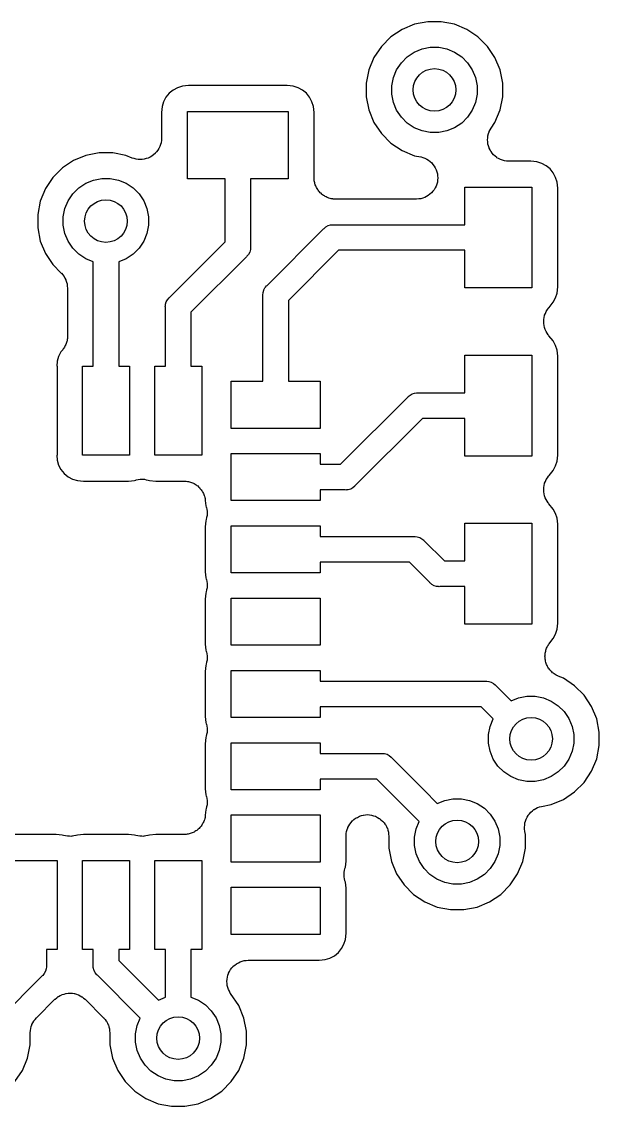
# Model space of a CAD drawing. Extents: x 98.9 to 141.5, y -118.8 to -76.2.
# Drawn here: x 116.14 to 119.58, y -114.05 to -107.59 of the extents above; entities that cross this region are included whole.
import ezdxf

# ---------------------------------------------------------------- set-up
doc = ezdxf.new("R2010")
doc.units = 0
doc.layers.add('BLACK', color=7, linetype='CONTINUOUS')

msp = doc.modelspace()

# ---------------------------------------------------------------- linework, layer by layer
at = {"layer": 'BLACK', "linetype": 'CONTINUOUS'}
for p, q in [((118.481, -107.609), (118.407, -107.64)), ((118.56, -107.594), (118.481, -107.609)), ((118.64, -107.594), (118.56, -107.594)), ((118.719, -107.609), (118.64, -107.594)), ((118.793, -107.64), (118.719, -107.609)), ((118.407, -107.64), (118.341, -107.684)), ((118.859, -107.684), (118.793, -107.64)), ((118.284, -107.741), (118.24, -107.807)), ((118.341, -107.684), (118.284, -107.741)), ((118.526, -107.756), (118.575, -107.746)), ((118.575, -107.746), (118.625, -107.746)), ((118.625, -107.746), (118.674, -107.756)), ((118.916, -107.741), (118.859, -107.684)), ((118.96, -107.807), (118.916, -107.741)), ((118.24, -107.807), (118.209, -107.881)), ((118.403, -107.838), (118.438, -107.803)), ((118.438, -107.803), (118.48, -107.775)), ((118.48, -107.775), (118.526, -107.756)), ((118.674, -107.756), (118.72, -107.775)), ((118.72, -107.775), (118.762, -107.803)), ((118.762, -107.803), (118.797, -107.838)), ((118.991, -107.881), (118.96, -107.807)), ((118.375, -107.88), (118.403, -107.838)), ((118.797, -107.838), (118.825, -107.88)), ((118.209, -107.881), (118.194, -107.96)), ((118.346, -107.975), (118.356, -107.926)), ((118.356, -107.926), (118.375, -107.88)), ((118.825, -107.88), (118.844, -107.926)), ((118.844, -107.926), (118.854, -107.975)), ((119.006, -107.96), (118.991, -107.881)), ((117.045, -108.001), (117.022, -108.02)), ((117.071, -107.987), (117.045, -108.001)), ((117.1, -107.978), (117.071, -107.987)), ((117.136, -107.974), (117.1, -107.978)), ((117.724, -107.974), (117.136, -107.974)), ((117.76, -107.978), (117.724, -107.974)), ((117.788, -107.987), (117.76, -107.978)), ((117.815, -108.001), (117.788, -107.987)), ((117.838, -108.02), (117.815, -108.001)), ((118.194, -107.96), (118.194, -108.04)), ((118.346, -108.025), (118.346, -107.975)), ((118.854, -107.975), (118.854, -108.025)), ((119.006, -108.04), (119.006, -107.96)), ((116.988, -108.07), (116.98, -108.098)), ((117.002, -108.043), (116.988, -108.07)), ((117.022, -108.02), (117.002, -108.043)), ((117.857, -108.043), (117.838, -108.02)), ((117.871, -108.07), (117.857, -108.043)), ((117.88, -108.098), (117.871, -108.07)), ((118.194, -108.04), (118.209, -108.119)), ((118.356, -108.074), (118.346, -108.025)), ((118.854, -108.025), (118.844, -108.074)), ((118.991, -108.119), (119.006, -108.04)), ((116.98, -108.098), (116.976, -108.134)), ((116.976, -108.134), (116.976, -108.287)), ((117.13, -108.528), (117.13, -108.128)), ((117.13, -108.128), (117.73, -108.128)), ((117.73, -108.128), (117.73, -108.528)), ((117.884, -108.134), (117.88, -108.098)), ((117.884, -108.522), (117.884, -108.134)), ((118.209, -108.119), (118.24, -108.193)), ((118.375, -108.12), (118.356, -108.074)), ((118.403, -108.162), (118.375, -108.12)), ((118.825, -108.12), (118.797, -108.162)), ((118.844, -108.074), (118.825, -108.12)), ((118.96, -108.193), (118.991, -108.119)), ((118.24, -108.193), (118.284, -108.259)), ((118.438, -108.197), (118.403, -108.162)), ((118.48, -108.225), (118.438, -108.197)), ((118.762, -108.197), (118.72, -108.225)), ((118.797, -108.162), (118.762, -108.197)), ((118.937, -108.227), (118.96, -108.193)), ((118.284, -108.259), (118.341, -108.316)), ((118.526, -108.244), (118.48, -108.225)), ((118.575, -108.254), (118.526, -108.244)), ((118.625, -108.254), (118.575, -108.254)), ((118.674, -108.244), (118.625, -108.254)), ((118.72, -108.225), (118.674, -108.244)), ((118.918, -108.272), (118.922, -108.26)), ((118.922, -108.26), (118.925, -108.249)), ((118.925, -108.249), (118.926, -108.249)), ((118.926, -108.248), (118.931, -108.237)), ((118.926, -108.249), (118.926, -108.248)), ((118.931, -108.237), (118.937, -108.227)), ((116.97, -108.325), (116.966, -108.337)), ((116.973, -108.314), (116.97, -108.325)), ((116.975, -108.301), (116.973, -108.313)), ((116.973, -108.313), (116.973, -108.313)), ((116.973, -108.313), (116.973, -108.314)), ((116.976, -108.289), (116.975, -108.301)), ((116.976, -108.287), (116.976, -108.288)), ((116.976, -108.288), (116.976, -108.288)), ((116.976, -108.288), (116.976, -108.288)), ((116.976, -108.288), (116.976, -108.289)), ((118.341, -108.316), (118.407, -108.36)), ((118.916, -108.297), (118.917, -108.284)), ((118.917, -108.309), (118.916, -108.297)), ((118.916, -108.297), (118.916, -108.297)), ((118.916, -108.297), (118.916, -108.297)), ((118.917, -108.284), (118.918, -108.272)), ((118.918, -108.321), (118.917, -108.309)), ((118.918, -108.272), (118.918, -108.272)), ((118.918, -108.272), (118.918, -108.272)), ((118.918, -108.322), (118.918, -108.321)), ((118.922, -108.333), (118.918, -108.322)), ((118.918, -108.322), (118.918, -108.322)), ((116.526, -108.389), (116.452, -108.42)), ((116.605, -108.374), (116.526, -108.389)), ((116.685, -108.374), (116.605, -108.374)), ((116.764, -108.389), (116.685, -108.374)), ((116.8, -108.405), (116.764, -108.389)), ((116.919, -108.393), (116.908, -108.399)), ((116.929, -108.385), (116.919, -108.393)), ((116.919, -108.393), (116.919, -108.393)), ((116.919, -108.393), (116.919, -108.393)), ((116.938, -108.378), (116.929, -108.385)), ((116.946, -108.368), (116.938, -108.377)), ((116.938, -108.377), (116.938, -108.378)), ((116.938, -108.378), (116.938, -108.378)), ((116.954, -108.359), (116.946, -108.368)), ((116.96, -108.348), (116.954, -108.358)), ((116.954, -108.358), (116.954, -108.359)), ((116.954, -108.359), (116.954, -108.359)), ((116.966, -108.337), (116.96, -108.348)), ((116.966, -108.337), (116.966, -108.337)), ((116.966, -108.337), (116.966, -108.337)), ((118.407, -108.36), (118.481, -108.391)), ((118.481, -108.391), (118.518, -108.398)), ((118.925, -108.345), (118.922, -108.333)), ((118.925, -108.346), (118.925, -108.345)), ((118.925, -108.345), (118.925, -108.345)), ((118.931, -108.356), (118.925, -108.346)), ((118.936, -108.367), (118.931, -108.356)), ((118.937, -108.367), (118.936, -108.367)), ((118.944, -108.377), (118.937, -108.367)), ((118.937, -108.367), (118.937, -108.367)), ((118.952, -108.386), (118.944, -108.377)), ((118.952, -108.387), (118.952, -108.386)), ((118.952, -108.386), (118.952, -108.386)), ((118.962, -108.394), (118.952, -108.387)), ((116.452, -108.42), (116.386, -108.464)), ((116.812, -108.408), (116.8, -108.405)), ((116.824, -108.412), (116.812, -108.408)), ((116.836, -108.413), (116.824, -108.412)), ((116.824, -108.412), (116.824, -108.412)), ((116.824, -108.412), (116.824, -108.412)), ((116.848, -108.414), (116.836, -108.413)), ((116.849, -108.414), (116.848, -108.414)), ((116.848, -108.414), (116.848, -108.414)), ((116.861, -108.413), (116.849, -108.414)), ((116.873, -108.412), (116.861, -108.413)), ((116.885, -108.408), (116.873, -108.412)), ((116.873, -108.412), (116.873, -108.412)), ((116.873, -108.412), (116.873, -108.412)), ((116.897, -108.405), (116.885, -108.408)), ((116.908, -108.399), (116.897, -108.405)), ((116.897, -108.405), (116.897, -108.405)), ((116.897, -108.405), (116.897, -108.405)), ((118.518, -108.398), (118.52, -108.398)), ((118.52, -108.398), (118.52, -108.398)), ((118.52, -108.398), (118.52, -108.398)), ((118.52, -108.398), (118.52, -108.398)), ((118.52, -108.398), (118.531, -108.402)), ((118.531, -108.402), (118.543, -108.406)), ((118.543, -108.406), (118.543, -108.406)), ((118.543, -108.406), (118.543, -108.406)), ((118.543, -108.406), (118.554, -108.412)), ((118.554, -108.412), (118.565, -108.418)), ((118.565, -108.418), (118.565, -108.418)), ((118.565, -108.418), (118.565, -108.418)), ((118.565, -108.418), (118.574, -108.426)), ((118.574, -108.426), (118.584, -108.434)), ((118.584, -108.434), (118.584, -108.434)), ((118.584, -108.434), (118.584, -108.434)), ((118.584, -108.434), (118.591, -108.443)), ((118.591, -108.443), (118.599, -108.453)), ((118.599, -108.453), (118.599, -108.453)), ((118.599, -108.453), (118.599, -108.453)), ((118.599, -108.453), (118.605, -108.464)), ((118.971, -108.402), (118.962, -108.394)), ((118.971, -108.403), (118.971, -108.402)), ((118.971, -108.402), (118.971, -108.402)), ((118.982, -108.408), (118.971, -108.403)), ((118.993, -108.414), (118.982, -108.408)), ((119.005, -108.418), (118.993, -108.414)), ((118.993, -108.414), (118.993, -108.414)), ((118.993, -108.414), (118.993, -108.414)), ((119.016, -108.422), (119.005, -108.418)), ((119.017, -108.422), (119.016, -108.422)), ((119.029, -108.423), (119.017, -108.422)), ((119.017, -108.422), (119.017, -108.422)), ((119.041, -108.424), (119.029, -108.423)), ((119.042, -108.424), (119.041, -108.424)), ((119.043, -108.424), (119.042, -108.424)), ((119.042, -108.424), (119.042, -108.424)), ((119.042, -108.424), (119.042, -108.424)), ((119.174, -108.424), (119.043, -108.424)), ((119.21, -108.428), (119.174, -108.424)), ((119.238, -108.437), (119.21, -108.428)), ((119.265, -108.451), (119.238, -108.437)), ((119.288, -108.47), (119.265, -108.451)), ((116.329, -108.521), (116.285, -108.587)), ((116.386, -108.464), (116.329, -108.521)), ((117.884, -108.528), (117.884, -108.522)), ((118.605, -108.464), (118.611, -108.475)), ((118.611, -108.475), (118.611, -108.475)), ((118.611, -108.475), (118.611, -108.475)), ((118.611, -108.475), (118.615, -108.487)), ((118.615, -108.487), (118.618, -108.499)), ((118.618, -108.499), (118.618, -108.499)), ((118.618, -108.499), (118.618, -108.499)), ((118.618, -108.499), (118.619, -108.511)), ((118.619, -108.511), (118.62, -108.523)), ((119.307, -108.493), (119.288, -108.47)), ((119.321, -108.52), (119.307, -108.493)), ((119.33, -108.548), (119.321, -108.52)), ((116.285, -108.587), (116.254, -108.661)), ((116.448, -108.618), (116.483, -108.583)), ((116.483, -108.583), (116.525, -108.555)), ((116.525, -108.555), (116.571, -108.536)), ((116.571, -108.536), (116.62, -108.526)), ((116.62, -108.526), (116.67, -108.526)), ((116.67, -108.526), (116.719, -108.536)), ((116.719, -108.536), (116.765, -108.555)), ((116.765, -108.555), (116.807, -108.583)), ((116.807, -108.583), (116.842, -108.618)), ((117.354, -108.528), (117.13, -108.528)), ((117.354, -108.904), (117.354, -108.528)), ((117.73, -108.528), (117.506, -108.528)), ((117.506, -108.528), (117.506, -108.931)), ((117.884, -108.534), (117.884, -108.528)), ((117.885, -108.54), (117.884, -108.534)), ((117.886, -108.547), (117.885, -108.54)), ((117.888, -108.552), (117.886, -108.547)), ((117.889, -108.558), (117.888, -108.552)), ((117.891, -108.564), (117.889, -108.558)), ((117.893, -108.571), (117.891, -108.564)), ((117.896, -108.576), (117.893, -108.571)), ((117.898, -108.581), (117.896, -108.576)), ((117.902, -108.587), (117.898, -108.581)), ((117.905, -108.593), (117.902, -108.587)), ((118.605, -108.582), (118.598, -108.594)), ((118.61, -108.572), (118.605, -108.582)), ((118.614, -108.56), (118.61, -108.572)), ((118.61, -108.572), (118.61, -108.572)), ((118.61, -108.572), (118.61, -108.572)), ((118.618, -108.548), (118.614, -108.56)), ((118.619, -108.535), (118.618, -108.548)), ((118.618, -108.548), (118.618, -108.548)), ((118.618, -108.548), (118.618, -108.548)), ((118.62, -108.524), (118.619, -108.535)), ((118.62, -108.523), (118.62, -108.524)), ((118.62, -108.524), (118.62, -108.524)), ((118.78, -108.802), (118.78, -108.578)), ((118.78, -108.578), (119.18, -108.578)), ((119.18, -108.578), (119.18, -109.178)), ((119.334, -108.584), (119.33, -108.548)), ((119.334, -109.172), (119.334, -108.584)), ((116.42, -108.66), (116.448, -108.618)), ((116.842, -108.618), (116.87, -108.66)), ((117.908, -108.597), (117.905, -108.593)), ((117.912, -108.602), (117.908, -108.597)), ((117.916, -108.607), (117.912, -108.602)), ((117.92, -108.612), (117.916, -108.607)), ((117.925, -108.615), (117.92, -108.612)), ((117.929, -108.619), (117.925, -108.615)), ((117.934, -108.623), (117.929, -108.619)), ((117.94, -108.628), (117.934, -108.623)), ((117.945, -108.63), (117.94, -108.628)), ((117.949, -108.633), (117.945, -108.63)), ((117.955, -108.636), (117.949, -108.633)), ((117.961, -108.639), (117.955, -108.636)), ((117.967, -108.641), (117.961, -108.639)), ((117.972, -108.643), (117.967, -108.641)), ((117.979, -108.645), (117.972, -108.643)), ((117.985, -108.647), (117.979, -108.645)), ((117.991, -108.647), (117.985, -108.647)), ((117.996, -108.648), (117.991, -108.647)), ((117.998, -108.649), (117.996, -108.648)), ((118.002, -108.649), (117.998, -108.649)), ((118.007, -108.649), (118.002, -108.649)), ((118.012, -108.65), (118.007, -108.649)), ((118.014, -108.65), (118.012, -108.65)), ((118.493, -108.65), (118.014, -108.65)), ((118.506, -108.648), (118.493, -108.65)), ((118.518, -108.647), (118.506, -108.648)), ((118.53, -108.644), (118.518, -108.647)), ((118.518, -108.647), (118.518, -108.647)), ((118.518, -108.647), (118.518, -108.647)), ((118.541, -108.64), (118.53, -108.644)), ((118.542, -108.64), (118.541, -108.64)), ((118.552, -108.634), (118.542, -108.64)), ((118.542, -108.64), (118.542, -108.64)), ((118.563, -108.628), (118.552, -108.634)), ((118.573, -108.62), (118.563, -108.628)), ((118.563, -108.628), (118.563, -108.628)), ((118.563, -108.628), (118.563, -108.628)), ((118.583, -108.613), (118.573, -108.62)), ((118.591, -108.603), (118.583, -108.613)), ((118.583, -108.613), (118.583, -108.613)), ((118.583, -108.613), (118.583, -108.613)), ((118.598, -108.594), (118.591, -108.603)), ((118.598, -108.594), (118.598, -108.594)), ((118.598, -108.594), (118.598, -108.594)), ((116.254, -108.661), (116.239, -108.74)), ((116.391, -108.755), (116.401, -108.706)), ((116.401, -108.706), (116.42, -108.66)), ((116.87, -108.66), (116.889, -108.706)), ((116.889, -108.706), (116.899, -108.755)), ((116.239, -108.74), (116.239, -108.82)), ((116.391, -108.805), (116.391, -108.755)), ((116.899, -108.755), (116.899, -108.805)), ((116.239, -108.82), (116.254, -108.899)), ((116.401, -108.854), (116.391, -108.805)), ((116.899, -108.805), (116.889, -108.854)), ((117.604, -109.164), (117.94, -108.827)), ((117.94, -108.827), (117.943, -108.824)), ((117.943, -108.824), (117.954, -108.815)), ((117.954, -108.815), (117.967, -108.807)), ((117.967, -108.807), (117.982, -108.803)), ((117.982, -108.803), (117.993, -108.802)), ((117.993, -108.802), (117.993, -108.802)), ((117.993, -108.802), (117.997, -108.802)), ((117.997, -108.802), (118.001, -108.802)), ((118.001, -108.802), (118.78, -108.802)), ((116.254, -108.899), (116.285, -108.973)), ((116.42, -108.9), (116.401, -108.854)), ((116.448, -108.942), (116.42, -108.9)), ((116.87, -108.9), (116.842, -108.942)), ((116.889, -108.854), (116.87, -108.9)), ((117.024, -109.234), (117.354, -108.904)), ((116.285, -108.973), (116.329, -109.039)), ((116.483, -108.977), (116.448, -108.942)), ((116.842, -108.942), (116.807, -108.977)), ((117.501, -108.965), (117.493, -108.978)), ((117.505, -108.95), (117.501, -108.965)), ((117.506, -108.939), (117.505, -108.95)), ((117.506, -108.931), (117.506, -108.935)), ((117.506, -108.935), (117.506, -108.939)), ((117.506, -108.939), (117.506, -108.939)), ((118.028, -108.954), (117.731, -109.252)), ((118.78, -108.954), (118.028, -108.954)), ((118.78, -109.178), (118.78, -108.954)), ((116.525, -109.005), (116.483, -108.977)), ((116.569, -109.023), (116.525, -109.005)), ((116.569, -109.643), (116.569, -109.023)), ((116.765, -109.005), (116.721, -109.023)), ((116.721, -109.023), (116.721, -109.643)), ((116.807, -108.977), (116.765, -109.005)), ((117.481, -108.992), (117.151, -109.322)), ((117.484, -108.989), (117.481, -108.992)), ((117.493, -108.978), (117.484, -108.989)), ((116.329, -109.039), (116.379, -109.089)), ((116.379, -109.089), (116.379, -109.089)), ((116.379, -109.089), (116.38, -109.089)), ((116.38, -109.089), (116.38, -109.089)), ((116.38, -109.089), (116.38, -109.09)), ((116.38, -109.09), (116.388, -109.099)), ((116.388, -109.099), (116.395, -109.108)), ((116.395, -109.108), (116.395, -109.109)), ((116.395, -109.109), (116.396, -109.11)), ((116.396, -109.11), (116.401, -109.12)), ((116.401, -109.12), (116.407, -109.13)), ((116.407, -109.13), (116.407, -109.131)), ((116.407, -109.131), (116.407, -109.132)), ((116.407, -109.132), (116.411, -109.143)), ((116.411, -109.143), (116.414, -109.154)), ((116.414, -109.154), (116.414, -109.155)), ((116.414, -109.155), (116.414, -109.155)), ((116.414, -109.155), (116.415, -109.167)), ((116.415, -109.167), (116.416, -109.179)), ((117.595, -109.173), (117.601, -109.166)), ((117.601, -109.166), (117.604, -109.164)), ((116.416, -109.179), (116.416, -109.465)), ((117.578, -109.22), (117.58, -109.205)), ((117.579, -109.224), (117.578, -109.22)), ((117.579, -109.733), (117.579, -109.224)), ((117.58, -109.205), (117.584, -109.191)), ((117.58, -109.205), (117.58, -109.205)), ((117.584, -109.191), (117.585, -109.189)), ((117.585, -109.189), (117.591, -109.178)), ((117.591, -109.178), (117.595, -109.173)), ((119.18, -109.178), (118.78, -109.178)), ((119.321, -109.237), (119.33, -109.208)), ((119.33, -109.208), (119.334, -109.172)), ((116.998, -109.29), (116.999, -109.285)), ((116.999, -109.294), (116.998, -109.29)), ((116.999, -109.285), (117, -109.275)), ((116.999, -109.487), (116.999, -109.294)), ((117, -109.275), (117.004, -109.261)), ((117.004, -109.261), (117.011, -109.248)), ((117.011, -109.248), (117.021, -109.236)), ((117.021, -109.236), (117.024, -109.234)), ((117.731, -109.252), (117.731, -109.733)), ((119.279, -109.297), (119.282, -109.294)), ((119.282, -109.294), (119.307, -109.263)), ((119.307, -109.263), (119.321, -109.237)), ((117.151, -109.322), (117.151, -109.643)), ((119.25, -109.365), (119.253, -109.353)), ((119.253, -109.353), (119.255, -109.341)), ((119.255, -109.34), (119.26, -109.329)), ((119.255, -109.341), (119.255, -109.34)), ((119.255, -109.341), (119.255, -109.341)), ((119.26, -109.329), (119.265, -109.318)), ((119.265, -109.317), (119.272, -109.307)), ((119.265, -109.318), (119.265, -109.317)), ((119.265, -109.318), (119.265, -109.318)), ((119.272, -109.307), (119.278, -109.298)), ((119.278, -109.298), (119.279, -109.297)), ((119.279, -109.297), (119.279, -109.297)), ((119.25, -109.377), (119.25, -109.365)), ((119.25, -109.365), (119.25, -109.365)), ((119.25, -109.365), (119.25, -109.365)), ((119.25, -109.389), (119.25, -109.377)), ((119.25, -109.39), (119.25, -109.389)), ((119.252, -109.402), (119.25, -109.39)), ((119.25, -109.39), (119.25, -109.39)), ((119.255, -109.414), (119.252, -109.402)), ((119.259, -109.426), (119.255, -109.414)), ((119.255, -109.414), (119.255, -109.414)), ((119.255, -109.414), (119.255, -109.414)), ((116.416, -109.478), (116.414, -109.485)), ((116.414, -109.485), (116.414, -109.492)), ((116.416, -109.465), (116.416, -109.467)), ((116.416, -109.467), (116.416, -109.473)), ((116.416, -109.473), (116.416, -109.478)), ((116.999, -109.643), (116.999, -109.487)), ((116.999, -109.487), (116.999, -109.487)), ((119.264, -109.437), (119.259, -109.426)), ((119.271, -109.447), (119.264, -109.437)), ((119.264, -109.437), (119.264, -109.437)), ((119.264, -109.437), (119.264, -109.437)), ((119.277, -109.457), (119.271, -109.447)), ((119.278, -109.458), (119.277, -109.457)), ((119.281, -109.462), (119.278, -109.458)), ((119.278, -109.458), (119.278, -109.458)), ((119.307, -109.493), (119.281, -109.462)), ((116.388, -109.546), (116.377, -109.558)), ((116.391, -109.541), (116.388, -109.546)), ((116.394, -109.537), (116.391, -109.541)), ((116.398, -109.531), (116.394, -109.537)), ((116.401, -109.525), (116.398, -109.531)), ((116.403, -109.52), (116.401, -109.525)), ((116.406, -109.515), (116.403, -109.52)), ((116.408, -109.509), (116.406, -109.515)), ((116.411, -109.502), (116.408, -109.509)), ((116.412, -109.497), (116.411, -109.502)), ((116.414, -109.492), (116.412, -109.497)), ((119.321, -109.52), (119.307, -109.493)), ((119.33, -109.548), (119.321, -109.52)), ((119.334, -109.584), (119.33, -109.548)), ((116.355, -109.613), (116.352, -109.643)), ((116.363, -109.585), (116.355, -109.613)), ((116.377, -109.558), (116.363, -109.585)), ((118.78, -109.802), (118.78, -109.578)), ((118.78, -109.578), (119.18, -109.578)), ((119.18, -109.578), (119.18, -110.178)), ((119.334, -110.172), (119.334, -109.584)), ((116.352, -109.643), (116.355, -109.643)), ((116.355, -109.643), (116.355, -110.173)), ((116.505, -110.173), (116.505, -109.643)), ((116.505, -109.643), (116.569, -109.643)), ((116.721, -109.643), (116.785, -109.643)), ((116.785, -109.643), (116.785, -110.173)), ((116.935, -110.173), (116.935, -109.643)), ((116.935, -109.643), (116.999, -109.643)), ((117.151, -109.643), (117.215, -109.643)), ((117.215, -109.643), (117.215, -110.173)), ((117.39, -110.013), (117.39, -109.733)), ((117.39, -109.733), (117.579, -109.733)), ((117.731, -109.733), (117.92, -109.733)), ((117.92, -109.733), (117.92, -110.013)), ((118.455, -109.815), (118.468, -109.807)), ((118.468, -109.807), (118.482, -109.803)), ((118.482, -109.803), (118.493, -109.802)), ((118.493, -109.802), (118.497, -109.802)), ((118.497, -109.802), (118.501, -109.802)), ((118.501, -109.802), (118.78, -109.802)), ((118.041, -110.227), (118.441, -109.827)), ((118.441, -109.827), (118.443, -109.824)), ((118.443, -109.824), (118.455, -109.815)), ((118.529, -109.954), (118.129, -110.354)), ((118.78, -109.954), (118.529, -109.954)), ((118.78, -110.178), (118.78, -109.954)), ((117.92, -110.013), (117.39, -110.013)), ((116.355, -110.173), (116.352, -110.173)), ((116.352, -110.173), (116.355, -110.203)), ((116.785, -110.173), (116.505, -110.173)), ((117.215, -110.173), (116.935, -110.173)), ((117.39, -110.443), (117.39, -110.163)), ((117.39, -110.163), (117.92, -110.163)), ((117.92, -110.163), (117.92, -110.227)), ((119.18, -110.178), (118.78, -110.178)), ((119.33, -110.208), (119.334, -110.172)), ((116.355, -110.203), (116.363, -110.232)), ((116.363, -110.232), (116.377, -110.258)), ((116.377, -110.258), (116.397, -110.281)), ((117.92, -110.227), (118.041, -110.227)), ((119.282, -110.294), (119.307, -110.263)), ((119.307, -110.263), (119.321, -110.237)), ((119.321, -110.237), (119.33, -110.208)), ((116.397, -110.281), (116.42, -110.301)), ((116.42, -110.301), (116.446, -110.315)), ((116.446, -110.315), (116.475, -110.323)), ((116.475, -110.323), (116.511, -110.327)), ((116.511, -110.327), (116.779, -110.327)), ((116.779, -110.327), (116.815, -110.323)), ((116.815, -110.323), (116.823, -110.321)), ((116.823, -110.321), (116.825, -110.32)), ((116.823, -110.321), (116.823, -110.321)), ((116.823, -110.321), (116.823, -110.321)), ((116.823, -110.321), (116.823, -110.321)), ((116.825, -110.32), (116.836, -110.318)), ((116.836, -110.318), (116.848, -110.316)), ((116.848, -110.316), (116.848, -110.316)), ((116.848, -110.316), (116.849, -110.316)), ((116.849, -110.316), (116.861, -110.316)), ((116.861, -110.316), (116.872, -110.316)), ((116.872, -110.316), (116.873, -110.316)), ((116.873, -110.316), (116.874, -110.316)), ((116.874, -110.316), (116.885, -110.319)), ((116.885, -110.319), (116.897, -110.321)), ((116.897, -110.321), (116.905, -110.323)), ((116.905, -110.323), (116.941, -110.327)), ((116.941, -110.327), (117.11, -110.327)), ((117.11, -110.327), (117.112, -110.327)), ((117.112, -110.327), (117.118, -110.328)), ((117.118, -110.328), (117.123, -110.328)), ((117.123, -110.328), (117.13, -110.329)), ((117.13, -110.329), (117.137, -110.33)), ((119.255, -110.34), (119.26, -110.329)), ((119.26, -110.329), (119.265, -110.318)), ((119.265, -110.317), (119.272, -110.308)), ((119.265, -110.318), (119.265, -110.317)), ((119.265, -110.318), (119.265, -110.318)), ((119.272, -110.308), (119.278, -110.298)), ((119.278, -110.298), (119.279, -110.297)), ((119.279, -110.297), (119.282, -110.294)), ((119.279, -110.297), (119.279, -110.297)), ((117.137, -110.33), (117.142, -110.331)), ((117.142, -110.331), (117.148, -110.333)), ((117.148, -110.333), (117.154, -110.335)), ((117.154, -110.335), (117.16, -110.337)), ((117.16, -110.337), (117.165, -110.34)), ((117.165, -110.34), (117.17, -110.342)), ((117.17, -110.342), (117.176, -110.346)), ((117.176, -110.346), (117.182, -110.349)), ((117.182, -110.349), (117.186, -110.353)), ((117.186, -110.353), (117.191, -110.356)), ((117.191, -110.356), (117.196, -110.361)), ((117.196, -110.361), (117.201, -110.365)), ((117.201, -110.365), (117.204, -110.37)), ((117.204, -110.37), (117.208, -110.374)), ((117.208, -110.374), (117.212, -110.379)), ((117.212, -110.379), (117.216, -110.384)), ((117.216, -110.384), (117.219, -110.389)), ((117.219, -110.389), (117.222, -110.394)), ((118.068, -110.379), (117.92, -110.379)), ((117.92, -110.379), (117.92, -110.443)), ((118.072, -110.38), (118.068, -110.379)), ((118.076, -110.379), (118.072, -110.38)), ((118.087, -110.378), (118.076, -110.379)), ((118.076, -110.379), (118.076, -110.379)), ((118.102, -110.374), (118.087, -110.378)), ((118.115, -110.367), (118.102, -110.374)), ((118.126, -110.357), (118.115, -110.367)), ((118.129, -110.354), (118.126, -110.357)), ((119.25, -110.365), (119.253, -110.353)), ((119.25, -110.377), (119.25, -110.365)), ((119.25, -110.365), (119.25, -110.365)), ((119.25, -110.365), (119.25, -110.365)), ((119.25, -110.389), (119.25, -110.377)), ((119.25, -110.39), (119.25, -110.389)), ((119.252, -110.402), (119.25, -110.39)), ((119.25, -110.39), (119.25, -110.39)), ((119.253, -110.353), (119.255, -110.341)), ((119.255, -110.341), (119.255, -110.34)), ((119.255, -110.341), (119.255, -110.341)), ((117.222, -110.394), (117.225, -110.4)), ((117.225, -110.4), (117.228, -110.406)), ((117.228, -110.406), (117.229, -110.412)), ((117.229, -110.412), (117.232, -110.417)), ((117.232, -110.417), (117.233, -110.424)), ((117.233, -110.424), (117.235, -110.43)), ((117.235, -110.43), (117.235, -110.436)), ((117.235, -110.436), (117.236, -110.442)), ((117.236, -110.442), (117.24, -110.473)), ((117.92, -110.443), (117.39, -110.443)), ((119.255, -110.414), (119.252, -110.402)), ((119.259, -110.426), (119.255, -110.414)), ((119.255, -110.414), (119.255, -110.414)), ((119.255, -110.414), (119.255, -110.414)), ((119.264, -110.437), (119.259, -110.426)), ((119.271, -110.447), (119.264, -110.437)), ((119.264, -110.437), (119.264, -110.437)), ((119.264, -110.437), (119.264, -110.437)), ((119.277, -110.457), (119.271, -110.447)), ((119.278, -110.458), (119.277, -110.457)), ((119.281, -110.462), (119.278, -110.458)), ((119.278, -110.458), (119.278, -110.458)), ((117.24, -110.473), (117.242, -110.481)), ((117.242, -110.481), (117.242, -110.482)), ((117.242, -110.482), (117.242, -110.482)), ((117.242, -110.482), (117.242, -110.482)), ((117.242, -110.482), (117.243, -110.483)), ((117.243, -110.483), (117.245, -110.495)), ((117.245, -110.495), (117.247, -110.506)), ((117.247, -110.506), (117.247, -110.507)), ((117.247, -110.507), (117.247, -110.507)), ((117.247, -110.507), (117.247, -110.519)), ((117.247, -110.519), (117.247, -110.531)), ((119.307, -110.493), (119.281, -110.462)), ((119.321, -110.52), (119.307, -110.493)), ((119.33, -110.548), (119.321, -110.52)), ((117.24, -110.563), (117.236, -110.599)), ((117.242, -110.555), (117.24, -110.563)), ((117.244, -110.544), (117.242, -110.555)), ((117.247, -110.532), (117.244, -110.544)), ((117.247, -110.531), (117.247, -110.531)), ((117.247, -110.531), (117.247, -110.532)), ((118.78, -110.802), (118.78, -110.578)), ((118.78, -110.578), (119.18, -110.578)), ((119.18, -110.578), (119.18, -111.178)), ((119.334, -110.584), (119.33, -110.548)), ((119.334, -111.172), (119.334, -110.584)), ((117.236, -110.599), (117.236, -110.867)), ((117.39, -110.873), (117.39, -110.593)), ((117.39, -110.593), (117.92, -110.593)), ((117.92, -110.593), (117.92, -110.657)), ((117.92, -110.657), (118.479, -110.657)), ((118.479, -110.657), (118.482, -110.657)), ((118.482, -110.657), (118.486, -110.657)), ((118.486, -110.657), (118.486, -110.657)), ((118.486, -110.657), (118.497, -110.658)), ((118.497, -110.658), (118.512, -110.662)), ((118.512, -110.662), (118.525, -110.67)), ((118.525, -110.67), (118.537, -110.679)), ((118.537, -110.679), (118.539, -110.682)), ((118.539, -110.682), (118.659, -110.802)), ((118.451, -110.809), (117.92, -110.809)), ((117.92, -110.809), (117.92, -110.873)), ((118.571, -110.929), (118.451, -110.809)), ((118.659, -110.802), (118.78, -110.802)), ((117.236, -110.867), (117.24, -110.903)), ((117.24, -110.903), (117.242, -110.911)), ((117.92, -110.873), (117.39, -110.873)), ((117.242, -110.911), (117.242, -110.912)), ((117.242, -110.912), (117.242, -110.912)), ((117.242, -110.912), (117.242, -110.912)), ((117.242, -110.912), (117.243, -110.913)), ((117.244, -110.974), (117.242, -110.985)), ((117.243, -110.913), (117.245, -110.925)), ((117.247, -110.962), (117.244, -110.974)), ((117.245, -110.925), (117.247, -110.936)), ((117.247, -110.936), (117.247, -110.937)), ((117.247, -110.937), (117.247, -110.937)), ((117.247, -110.937), (117.247, -110.949)), ((117.247, -110.949), (117.247, -110.961)), ((117.247, -110.961), (117.247, -110.961)), ((117.247, -110.961), (117.247, -110.962)), ((118.573, -110.932), (118.571, -110.929)), ((118.576, -110.935), (118.573, -110.932)), ((118.582, -110.939), (118.576, -110.935)), ((118.576, -110.935), (118.576, -110.935)), ((118.585, -110.942), (118.582, -110.939)), ((118.598, -110.949), (118.585, -110.942)), ((118.612, -110.953), (118.598, -110.949)), ((118.624, -110.954), (118.612, -110.953)), ((118.627, -110.955), (118.624, -110.954)), ((118.624, -110.954), (118.624, -110.954)), ((118.631, -110.954), (118.627, -110.955)), ((118.78, -110.954), (118.631, -110.954)), ((118.78, -111.178), (118.78, -110.954)), ((117.24, -110.993), (117.236, -111.029)), ((117.236, -111.029), (117.236, -111.297)), ((117.242, -110.985), (117.24, -110.993)), ((117.39, -111.303), (117.39, -111.023)), ((117.39, -111.023), (117.92, -111.023)), ((117.92, -111.023), (117.92, -111.303)), ((119.18, -111.178), (118.78, -111.178)), ((119.321, -111.237), (119.33, -111.208)), ((119.33, -111.208), (119.334, -111.172)), ((117.236, -111.297), (117.24, -111.333)), ((119.279, -111.298), (119.283, -111.294)), ((119.283, -111.294), (119.286, -111.289)), ((119.286, -111.289), (119.307, -111.263)), ((119.307, -111.263), (119.321, -111.237)), ((117.24, -111.333), (117.242, -111.341)), ((117.242, -111.341), (117.242, -111.342)), ((117.242, -111.342), (117.242, -111.342)), ((117.242, -111.342), (117.242, -111.342)), ((117.242, -111.342), (117.243, -111.343)), ((117.243, -111.343), (117.245, -111.355)), ((117.245, -111.355), (117.247, -111.366)), ((117.92, -111.303), (117.39, -111.303)), ((119.258, -111.357), (119.259, -111.35)), ((119.258, -111.362), (119.258, -111.357)), ((119.259, -111.35), (119.26, -111.344)), ((119.26, -111.344), (119.262, -111.338)), ((119.262, -111.338), (119.263, -111.332)), ((119.263, -111.332), (119.265, -111.326)), ((119.265, -111.326), (119.267, -111.32)), ((119.267, -111.32), (119.27, -111.315)), ((119.27, -111.315), (119.272, -111.309)), ((119.272, -111.309), (119.276, -111.304)), ((119.276, -111.304), (119.279, -111.298)), ((117.24, -111.423), (117.236, -111.459)), ((117.242, -111.415), (117.24, -111.423)), ((117.244, -111.404), (117.242, -111.415)), ((117.247, -111.392), (117.244, -111.404)), ((117.247, -111.366), (117.247, -111.367)), ((117.247, -111.367), (117.247, -111.367)), ((117.247, -111.367), (117.247, -111.379)), ((117.247, -111.379), (117.247, -111.391)), ((117.247, -111.391), (117.247, -111.391)), ((117.247, -111.391), (117.247, -111.392)), ((119.257, -111.368), (119.258, -111.362)), ((119.258, -111.375), (119.257, -111.368)), ((119.258, -111.381), (119.258, -111.375)), ((119.259, -111.387), (119.258, -111.381)), ((119.26, -111.393), (119.259, -111.387)), ((119.261, -111.399), (119.26, -111.393)), ((119.263, -111.406), (119.261, -111.399)), ((119.265, -111.411), (119.263, -111.406)), ((119.267, -111.417), (119.265, -111.411)), ((119.27, -111.423), (119.267, -111.417)), ((119.272, -111.429), (119.27, -111.423)), ((117.236, -111.459), (117.236, -111.727)), ((117.39, -111.733), (117.39, -111.453)), ((117.39, -111.453), (117.92, -111.453)), ((117.92, -111.453), (117.92, -111.517)), ((119.275, -111.434), (119.272, -111.429)), ((119.278, -111.439), (119.275, -111.434)), ((119.282, -111.444), (119.278, -111.439)), ((119.286, -111.449), (119.282, -111.444)), ((119.29, -111.454), (119.286, -111.449)), ((119.293, -111.458), (119.29, -111.454)), ((119.298, -111.462), (119.293, -111.458)), ((119.303, -111.467), (119.298, -111.462)), ((119.308, -111.47), (119.303, -111.467)), ((119.312, -111.474), (119.308, -111.47)), ((119.318, -111.477), (119.312, -111.474)), ((119.324, -111.481), (119.318, -111.477)), ((119.329, -111.483), (119.324, -111.481)), ((119.334, -111.486), (119.329, -111.483)), ((119.336, -111.487), (119.334, -111.486)), ((119.368, -111.5), (119.336, -111.487)), ((117.92, -111.517), (118.904, -111.517)), ((118.904, -111.517), (118.908, -111.517)), ((118.908, -111.517), (118.912, -111.517)), ((118.912, -111.517), (118.912, -111.517)), ((118.912, -111.517), (118.923, -111.518)), ((118.923, -111.518), (118.938, -111.522)), ((118.938, -111.522), (118.951, -111.53)), ((118.951, -111.53), (118.962, -111.539)), ((118.962, -111.539), (118.965, -111.542)), ((118.965, -111.542), (119.057, -111.634)), ((119.434, -111.544), (119.368, -111.5)), ((119.491, -111.601), (119.434, -111.544)), ((119.057, -111.634), (119.101, -111.616)), ((119.101, -111.616), (119.15, -111.606)), ((119.15, -111.606), (119.2, -111.606)), ((119.2, -111.606), (119.249, -111.616)), ((119.249, -111.616), (119.295, -111.635)), ((119.535, -111.667), (119.491, -111.601)), ((118.877, -111.669), (117.92, -111.669)), ((117.92, -111.669), (117.92, -111.733)), ((118.949, -111.742), (118.877, -111.669)), ((119.295, -111.635), (119.337, -111.663)), ((119.337, -111.663), (119.372, -111.698)), ((119.566, -111.741), (119.535, -111.667)), ((117.236, -111.727), (117.24, -111.763)), ((117.92, -111.733), (117.39, -111.733)), ((118.931, -111.786), (118.949, -111.742)), ((119.372, -111.698), (119.4, -111.74)), ((119.4, -111.74), (119.419, -111.786)), ((119.581, -111.82), (119.566, -111.741)), ((117.24, -111.763), (117.242, -111.771)), ((117.242, -111.771), (117.242, -111.772)), ((117.242, -111.772), (117.242, -111.772)), ((117.242, -111.772), (117.242, -111.772)), ((117.242, -111.772), (117.243, -111.773)), ((117.243, -111.773), (117.245, -111.785)), ((117.245, -111.785), (117.247, -111.796)), ((117.247, -111.796), (117.247, -111.797)), ((117.247, -111.797), (117.247, -111.797)), ((117.247, -111.797), (117.247, -111.809)), ((117.247, -111.809), (117.247, -111.821)), ((118.921, -111.835), (118.931, -111.786)), ((119.419, -111.786), (119.429, -111.835)), ((117.24, -111.853), (117.236, -111.889)), ((117.242, -111.845), (117.24, -111.853)), ((117.244, -111.834), (117.242, -111.845)), ((117.247, -111.822), (117.244, -111.834)), ((117.247, -111.821), (117.247, -111.821)), ((117.247, -111.821), (117.247, -111.822)), ((118.921, -111.885), (118.921, -111.835)), ((119.429, -111.835), (119.429, -111.885)), ((119.581, -111.9), (119.581, -111.82)), ((117.236, -111.889), (117.236, -112.157)), ((117.39, -112.163), (117.39, -111.883)), ((117.39, -111.883), (117.92, -111.883)), ((117.92, -111.883), (117.92, -111.947)), ((118.931, -111.934), (118.921, -111.885)), ((118.95, -111.98), (118.931, -111.934)), ((119.419, -111.934), (119.4, -111.98)), ((119.429, -111.885), (119.419, -111.934)), ((119.566, -111.979), (119.581, -111.9)), ((117.92, -111.947), (118.284, -111.947)), ((118.284, -111.947), (118.288, -111.947)), ((118.288, -111.947), (118.292, -111.947)), ((118.292, -111.947), (118.292, -111.947)), ((118.292, -111.947), (118.303, -111.948)), ((118.303, -111.948), (118.318, -111.952)), ((118.318, -111.952), (118.331, -111.96)), ((118.331, -111.96), (118.342, -111.969)), ((118.342, -111.969), (118.345, -111.972)), ((118.345, -111.972), (118.538, -112.165)), ((118.978, -112.022), (118.95, -111.98)), ((119.4, -111.98), (119.372, -112.022)), ((119.535, -112.053), (119.566, -111.979)), ((119.013, -112.057), (118.978, -112.022)), ((119.055, -112.085), (119.013, -112.057)), ((119.337, -112.057), (119.295, -112.085)), ((119.372, -112.022), (119.337, -112.057)), ((119.491, -112.119), (119.535, -112.053)), ((118.257, -112.099), (117.92, -112.099)), ((117.92, -112.099), (117.92, -112.163)), ((118.43, -112.273), (118.257, -112.099)), ((119.101, -112.104), (119.055, -112.085)), ((119.15, -112.114), (119.101, -112.104)), ((119.2, -112.114), (119.15, -112.114)), ((119.249, -112.104), (119.2, -112.114)), ((119.295, -112.085), (119.249, -112.104)), ((119.434, -112.176), (119.491, -112.119)), ((117.236, -112.157), (117.24, -112.193)), ((117.24, -112.193), (117.242, -112.201)), ((117.92, -112.163), (117.39, -112.163)), ((118.538, -112.165), (118.538, -112.165)), ((118.538, -112.165), (118.617, -112.244)), ((119.368, -112.22), (119.434, -112.176)), ((117.242, -112.201), (117.242, -112.202)), ((117.242, -112.202), (117.242, -112.202)), ((117.242, -112.202), (117.242, -112.202)), ((117.242, -112.202), (117.243, -112.203)), ((117.244, -112.264), (117.242, -112.275)), ((117.243, -112.203), (117.245, -112.215)), ((117.247, -112.252), (117.244, -112.264)), ((117.245, -112.215), (117.247, -112.226)), ((117.247, -112.226), (117.247, -112.227)), ((117.247, -112.227), (117.247, -112.227)), ((117.247, -112.227), (117.247, -112.239)), ((117.247, -112.239), (117.247, -112.251)), ((117.247, -112.251), (117.247, -112.251)), ((117.247, -112.251), (117.247, -112.252)), ((118.617, -112.244), (118.661, -112.226)), ((118.661, -112.226), (118.71, -112.216)), ((118.71, -112.216), (118.76, -112.216)), ((118.76, -112.216), (118.809, -112.226)), ((118.809, -112.226), (118.855, -112.245)), ((118.855, -112.245), (118.897, -112.273)), ((119.226, -112.265), (119.237, -112.262)), ((119.237, -112.262), (119.294, -112.251)), ((119.294, -112.251), (119.368, -112.22)), ((117.235, -112.328), (117.233, -112.334)), ((117.236, -112.317), (117.235, -112.322)), ((117.235, -112.322), (117.235, -112.328)), ((117.24, -112.283), (117.236, -112.315)), ((117.236, -112.315), (117.236, -112.317)), ((117.242, -112.275), (117.24, -112.283)), ((117.39, -112.593), (117.39, -112.313)), ((117.39, -112.313), (117.92, -112.313)), ((117.92, -112.313), (117.92, -112.593)), ((118.131, -112.332), (118.142, -112.327)), ((118.142, -112.327), (118.153, -112.321)), ((118.153, -112.321), (118.165, -112.317)), ((118.153, -112.321), (118.153, -112.321)), ((118.153, -112.321), (118.153, -112.321)), ((118.165, -112.317), (118.176, -112.314)), ((118.176, -112.314), (118.177, -112.314)), ((118.177, -112.314), (118.189, -112.313)), ((118.177, -112.314), (118.177, -112.314)), ((118.189, -112.313), (118.201, -112.311)), ((118.201, -112.311), (118.201, -112.311)), ((118.201, -112.311), (118.201, -112.311)), ((118.201, -112.311), (118.214, -112.313)), ((118.214, -112.313), (118.226, -112.314)), ((118.226, -112.314), (118.226, -112.314)), ((118.226, -112.314), (118.226, -112.314)), ((118.226, -112.314), (118.238, -112.318)), ((118.238, -112.318), (118.249, -112.321)), ((118.249, -112.321), (118.25, -112.321)), ((118.25, -112.321), (118.25, -112.321)), ((118.25, -112.321), (118.261, -112.327)), ((118.261, -112.327), (118.271, -112.333)), ((118.509, -112.352), (118.43, -112.273)), ((118.43, -112.273), (118.43, -112.273)), ((118.897, -112.273), (118.932, -112.308)), ((118.932, -112.308), (118.96, -112.35)), ((119.145, -112.337), (119.151, -112.326)), ((119.151, -112.326), (119.157, -112.316)), ((119.157, -112.315), (119.165, -112.306)), ((119.157, -112.316), (119.157, -112.315)), ((119.157, -112.315), (119.157, -112.315)), ((119.165, -112.306), (119.173, -112.296)), ((119.173, -112.296), (119.183, -112.288)), ((119.173, -112.296), (119.173, -112.296)), ((119.173, -112.296), (119.173, -112.296)), ((119.183, -112.288), (119.192, -112.281)), ((119.192, -112.281), (119.193, -112.28)), ((119.192, -112.281), (119.192, -112.281)), ((119.193, -112.28), (119.203, -112.275)), ((119.203, -112.275), (119.214, -112.269)), ((119.214, -112.269), (119.214, -112.269)), ((119.214, -112.269), (119.215, -112.269)), ((119.215, -112.269), (119.226, -112.265)), ((117.2, -112.393), (117.194, -112.397)), ((117.203, -112.388), (117.2, -112.393)), ((117.207, -112.384), (117.203, -112.388)), ((117.211, -112.379), (117.207, -112.384)), ((117.215, -112.373), (117.211, -112.379)), ((117.218, -112.368), (117.215, -112.373)), ((117.221, -112.364), (117.218, -112.368)), ((117.224, -112.358), (117.221, -112.364)), ((117.227, -112.352), (117.224, -112.358)), ((117.229, -112.346), (117.227, -112.352)), ((117.231, -112.341), (117.229, -112.346)), ((117.233, -112.334), (117.231, -112.341)), ((118.08, -112.4), (118.084, -112.389)), ((118.084, -112.388), (118.09, -112.378)), ((118.084, -112.389), (118.084, -112.388)), ((118.084, -112.389), (118.084, -112.389)), ((118.09, -112.378), (118.096, -112.367)), ((118.096, -112.367), (118.104, -112.357)), ((118.096, -112.367), (118.096, -112.367)), ((118.096, -112.367), (118.096, -112.367)), ((118.104, -112.357), (118.111, -112.348)), ((118.111, -112.348), (118.112, -112.348)), ((118.112, -112.348), (118.121, -112.34)), ((118.112, -112.348), (118.112, -112.348)), ((118.121, -112.34), (118.131, -112.332)), ((118.131, -112.332), (118.131, -112.332)), ((118.131, -112.332), (118.131, -112.332)), ((118.271, -112.333), (118.271, -112.333)), ((118.271, -112.333), (118.272, -112.333)), ((118.272, -112.333), (118.281, -112.341)), ((118.281, -112.341), (118.29, -112.349)), ((118.29, -112.349), (118.291, -112.35)), ((118.291, -112.35), (118.292, -112.35)), ((118.292, -112.35), (118.292, -112.35)), ((118.292, -112.35), (118.292, -112.35)), ((118.292, -112.35), (118.293, -112.351)), ((118.293, -112.351), (118.3, -112.36)), ((118.3, -112.36), (118.307, -112.369)), ((118.307, -112.369), (118.308, -112.37)), ((118.308, -112.37), (118.308, -112.37)), ((118.308, -112.37), (118.314, -112.381)), ((118.314, -112.381), (118.319, -112.391)), ((118.319, -112.391), (118.319, -112.392)), ((118.319, -112.392), (118.32, -112.392)), ((118.32, -112.392), (118.323, -112.404)), ((118.491, -112.396), (118.509, -112.352)), ((118.96, -112.35), (118.979, -112.396)), ((119.135, -112.385), (119.137, -112.373)), ((119.135, -112.386), (119.135, -112.385)), ((119.135, -112.385), (119.135, -112.385)), ((119.136, -112.398), (119.135, -112.386)), ((119.137, -112.373), (119.138, -112.361)), ((119.138, -112.36), (119.142, -112.349)), ((119.138, -112.361), (119.138, -112.36)), ((119.138, -112.361), (119.138, -112.361)), ((119.142, -112.349), (119.145, -112.337)), ((119.145, -112.337), (119.145, -112.337)), ((119.145, -112.337), (119.145, -112.337)), ((116.349, -112.429), (116.081, -112.429)), ((116.385, -112.433), (116.349, -112.429)), ((116.393, -112.436), (116.385, -112.433)), ((116.404, -112.438), (116.393, -112.436)), ((116.416, -112.44), (116.404, -112.438)), ((116.417, -112.44), (116.416, -112.44)), ((116.429, -112.44), (116.417, -112.44)), ((116.417, -112.44), (116.417, -112.44)), ((116.441, -112.441), (116.429, -112.44)), ((116.442, -112.44), (116.441, -112.44)), ((116.441, -112.44), (116.441, -112.441)), ((116.453, -112.438), (116.442, -112.44)), ((116.465, -112.436), (116.453, -112.438)), ((116.466, -112.436), (116.465, -112.436)), ((116.467, -112.436), (116.466, -112.436)), ((116.466, -112.436), (116.466, -112.436)), ((116.466, -112.436), (116.466, -112.436)), ((116.475, -112.433), (116.467, -112.436)), ((116.511, -112.429), (116.475, -112.433)), ((116.779, -112.429), (116.511, -112.429)), ((116.815, -112.433), (116.779, -112.429)), ((116.823, -112.436), (116.815, -112.433)), ((116.834, -112.438), (116.823, -112.436)), ((116.846, -112.44), (116.834, -112.438)), ((116.847, -112.44), (116.846, -112.44)), ((116.859, -112.44), (116.847, -112.44)), ((116.847, -112.44), (116.847, -112.44)), ((116.871, -112.441), (116.859, -112.44)), ((116.872, -112.44), (116.871, -112.44)), ((116.871, -112.44), (116.871, -112.441)), ((116.883, -112.438), (116.872, -112.44)), ((116.895, -112.436), (116.883, -112.438)), ((116.896, -112.436), (116.895, -112.436)), ((116.897, -112.436), (116.896, -112.436)), ((116.896, -112.436), (116.896, -112.436)), ((116.896, -112.436), (116.896, -112.436)), ((116.905, -112.433), (116.897, -112.436)), ((116.941, -112.429), (116.905, -112.433)), ((117.11, -112.429), (116.941, -112.429)), ((117.116, -112.429), (117.11, -112.429)), ((117.122, -112.429), (117.116, -112.429)), ((117.128, -112.428), (117.122, -112.429)), ((117.135, -112.427), (117.128, -112.428)), ((117.14, -112.425), (117.135, -112.427)), ((117.146, -112.424), (117.14, -112.425)), ((117.152, -112.422), (117.146, -112.424)), ((117.159, -112.42), (117.152, -112.422)), ((117.164, -112.417), (117.159, -112.42)), ((117.169, -112.415), (117.164, -112.417)), ((117.174, -112.411), (117.169, -112.415)), ((117.18, -112.408), (117.174, -112.411)), ((117.185, -112.405), (117.18, -112.408)), ((117.19, -112.401), (117.185, -112.405)), ((117.194, -112.397), (117.19, -112.401)), ((118.074, -112.437), (118.075, -112.424)), ((118.074, -112.438), (118.074, -112.437)), ((118.074, -112.437), (118.074, -112.437)), ((118.074, -112.437), (118.074, -112.437)), ((118.074, -112.437), (118.074, -112.437)), ((118.074, -112.587), (118.074, -112.438)), ((118.075, -112.424), (118.076, -112.412)), ((118.076, -112.412), (118.08, -112.4)), ((118.076, -112.412), (118.076, -112.412)), ((118.076, -112.412), (118.076, -112.412)), ((118.323, -112.404), (118.326, -112.415)), ((118.326, -112.415), (118.326, -112.415)), ((118.326, -112.415), (118.326, -112.416)), ((118.326, -112.416), (118.327, -112.428)), ((118.327, -112.428), (118.329, -112.439)), ((118.329, -112.439), (118.329, -112.51)), ((118.481, -112.445), (118.491, -112.396)), ((118.481, -112.495), (118.481, -112.445)), ((118.979, -112.396), (118.989, -112.445)), ((118.989, -112.445), (118.989, -112.495)), ((119.137, -112.41), (119.136, -112.398)), ((119.138, -112.41), (119.137, -112.41)), ((119.138, -112.411), (119.138, -112.41)), ((119.138, -112.41), (119.138, -112.41)), ((119.138, -112.41), (119.138, -112.41)), ((119.141, -112.43), (119.138, -112.411)), ((119.141, -112.51), (119.141, -112.43)), ((118.329, -112.51), (118.344, -112.589)), ((118.491, -112.544), (118.481, -112.495)), ((118.989, -112.495), (118.979, -112.544)), ((119.126, -112.589), (119.141, -112.51)), ((116.075, -112.583), (116.355, -112.583)), ((116.355, -112.583), (116.355, -113.113)), ((116.505, -113.113), (116.505, -112.583)), ((116.505, -112.583), (116.785, -112.583)), ((116.785, -112.583), (116.785, -113.113)), ((116.935, -113.113), (116.935, -112.583)), ((116.935, -112.583), (117.215, -112.583)), ((117.215, -112.583), (117.215, -113.113)), ((118.07, -112.623), (118.074, -112.587)), ((118.51, -112.59), (118.491, -112.544)), ((118.979, -112.544), (118.96, -112.59)), ((117.92, -112.593), (117.39, -112.593)), ((118.063, -112.654), (118.065, -112.643)), ((118.065, -112.643), (118.067, -112.631)), ((118.067, -112.631), (118.07, -112.623)), ((118.344, -112.589), (118.375, -112.663)), ((118.538, -112.632), (118.51, -112.59)), ((118.573, -112.667), (118.538, -112.632)), ((118.932, -112.632), (118.897, -112.667)), ((118.96, -112.59), (118.932, -112.632)), ((119.095, -112.663), (119.126, -112.589)), ((118.062, -112.679), (118.063, -112.667)), ((118.063, -112.68), (118.062, -112.679)), ((118.063, -112.655), (118.063, -112.654)), ((118.063, -112.656), (118.063, -112.655)), ((118.063, -112.667), (118.063, -112.656)), ((118.065, -112.692), (118.063, -112.68)), ((118.063, -112.68), (118.063, -112.68)), ((118.067, -112.703), (118.065, -112.692)), ((118.067, -112.705), (118.067, -112.703)), ((118.07, -112.713), (118.067, -112.705)), ((118.067, -112.705), (118.067, -112.705)), ((118.067, -112.705), (118.067, -112.705)), ((118.067, -112.705), (118.067, -112.705)), ((118.074, -112.749), (118.07, -112.713)), ((118.375, -112.663), (118.419, -112.729)), ((118.615, -112.695), (118.573, -112.667)), ((118.661, -112.714), (118.615, -112.695)), ((118.71, -112.724), (118.661, -112.714)), ((118.809, -112.714), (118.76, -112.724)), ((118.855, -112.695), (118.809, -112.714)), ((118.897, -112.667), (118.855, -112.695)), ((119.051, -112.729), (119.095, -112.663)), ((117.39, -113.023), (117.39, -112.743)), ((117.39, -112.743), (117.92, -112.743)), ((117.92, -112.743), (117.92, -113.023)), ((118.074, -113.017), (118.074, -112.749)), ((118.419, -112.729), (118.476, -112.786)), ((118.76, -112.724), (118.71, -112.724)), ((118.994, -112.786), (119.051, -112.729)), ((118.476, -112.786), (118.542, -112.83)), ((118.542, -112.83), (118.616, -112.861)), ((118.854, -112.861), (118.928, -112.83)), ((118.928, -112.83), (118.994, -112.786)), ((118.616, -112.861), (118.695, -112.876)), ((118.695, -112.876), (118.775, -112.876)), ((118.775, -112.876), (118.854, -112.861)), ((117.92, -113.023), (117.39, -113.023)), ((118.07, -113.053), (118.074, -113.017)), ((118.047, -113.108), (118.061, -113.082)), ((118.061, -113.082), (118.07, -113.053)), ((116.355, -113.113), (116.291, -113.113)), ((116.291, -113.113), (116.291, -113.209)), ((116.569, -113.113), (116.505, -113.113)), ((116.569, -113.206), (116.569, -113.113)), ((116.785, -113.113), (116.721, -113.113)), ((116.721, -113.113), (116.721, -113.178)), ((116.999, -113.113), (116.935, -113.113)), ((116.999, -113.397), (116.999, -113.113)), ((117.215, -113.113), (117.151, -113.113)), ((117.151, -113.113), (117.151, -113.397)), ((117.95, -113.173), (117.978, -113.165)), ((117.978, -113.165), (118.005, -113.151)), ((118.005, -113.151), (118.028, -113.131)), ((118.028, -113.131), (118.047, -113.108)), ((116.29, -113.228), (116.286, -113.242)), ((116.291, -113.217), (116.29, -113.228)), ((116.291, -113.209), (116.291, -113.213)), ((116.291, -113.213), (116.291, -113.217)), ((116.291, -113.217), (116.291, -113.217)), ((116.568, -113.21), (116.569, -113.206)), ((116.569, -113.222), (116.568, -113.21)), ((116.57, -113.225), (116.569, -113.222)), ((116.572, -113.234), (116.57, -113.225)), ((116.721, -113.178), (116.957, -113.414)), ((117.387, -113.232), (117.395, -113.223)), ((117.387, -113.233), (117.387, -113.232)), ((117.395, -113.223), (117.402, -113.214)), ((117.402, -113.214), (117.403, -113.214)), ((117.403, -113.213), (117.412, -113.206)), ((117.403, -113.214), (117.403, -113.213)), ((117.412, -113.206), (117.422, -113.198)), ((117.422, -113.198), (117.433, -113.192)), ((117.422, -113.198), (117.422, -113.198)), ((117.422, -113.198), (117.422, -113.198)), ((117.433, -113.192), (117.444, -113.187)), ((117.444, -113.186), (117.456, -113.183)), ((117.444, -113.187), (117.444, -113.186)), ((117.444, -113.186), (117.444, -113.186)), ((117.456, -113.183), (117.467, -113.179)), ((117.467, -113.179), (117.468, -113.179)), ((117.468, -113.179), (117.48, -113.178)), ((117.468, -113.179), (117.468, -113.179)), ((117.48, -113.178), (117.492, -113.177)), ((117.492, -113.177), (117.914, -113.177)), ((117.914, -113.177), (117.95, -113.173)), ((116.266, -113.269), (116.014, -113.522)), ((116.269, -113.267), (116.266, -113.269)), ((116.278, -113.255), (116.269, -113.267)), ((116.286, -113.242), (116.278, -113.255)), ((116.574, -113.239), (116.572, -113.234)), ((116.581, -113.252), (116.574, -113.239)), ((116.583, -113.254), (116.581, -113.252)), ((116.591, -113.264), (116.583, -113.254)), ((116.594, -113.266), (116.591, -113.264)), ((116.849, -113.522), (116.594, -113.266)), ((117.365, -113.303), (117.366, -113.29)), ((117.366, -113.29), (117.368, -113.278)), ((117.368, -113.278), (117.371, -113.266)), ((117.368, -113.278), (117.368, -113.278)), ((117.368, -113.278), (117.368, -113.278)), ((117.371, -113.266), (117.375, -113.255)), ((117.375, -113.254), (117.381, -113.244)), ((117.375, -113.255), (117.375, -113.254)), ((117.375, -113.254), (117.375, -113.254)), ((117.381, -113.244), (117.387, -113.233)), ((117.387, -113.233), (117.387, -113.233)), ((117.366, -113.315), (117.365, -113.303)), ((117.365, -113.303), (117.365, -113.303)), ((117.365, -113.303), (117.365, -113.303)), ((117.367, -113.327), (117.366, -113.315)), ((117.367, -113.328), (117.367, -113.327)), ((117.367, -113.327), (117.367, -113.327)), ((117.371, -113.339), (117.367, -113.328)), ((117.374, -113.351), (117.371, -113.339)), ((117.374, -113.352), (117.374, -113.351)), ((117.374, -113.351), (117.374, -113.351)), ((117.38, -113.362), (117.374, -113.352)), ((116.231, -113.52), (116.341, -113.409)), ((116.341, -113.409), (116.342, -113.409)), ((116.342, -113.409), (116.343, -113.408)), ((116.342, -113.409), (116.342, -113.409)), ((116.342, -113.409), (116.342, -113.409)), ((116.343, -113.408), (116.352, -113.401)), ((116.352, -113.401), (116.361, -113.393)), ((116.361, -113.393), (116.362, -113.393)), ((116.362, -113.393), (116.373, -113.387)), ((116.362, -113.393), (116.362, -113.393)), ((116.373, -113.387), (116.383, -113.382)), ((116.383, -113.382), (116.384, -113.381)), ((116.384, -113.381), (116.396, -113.378)), ((116.384, -113.381), (116.384, -113.381)), ((116.396, -113.378), (116.407, -113.375)), ((116.407, -113.375), (116.408, -113.374)), ((116.408, -113.374), (116.42, -113.373)), ((116.408, -113.374), (116.408, -113.374)), ((116.42, -113.373), (116.432, -113.372)), ((116.432, -113.372), (116.432, -113.372)), ((116.432, -113.372), (116.433, -113.372)), ((116.433, -113.372), (116.445, -113.373)), ((116.445, -113.373), (116.456, -113.375)), ((116.456, -113.375), (116.457, -113.375)), ((116.457, -113.375), (116.457, -113.375)), ((116.457, -113.375), (116.469, -113.378)), ((116.469, -113.378), (116.48, -113.382)), ((116.48, -113.382), (116.48, -113.382)), ((116.48, -113.382), (116.481, -113.382)), ((116.481, -113.382), (116.491, -113.388)), ((116.491, -113.388), (116.502, -113.394)), ((116.502, -113.394), (116.502, -113.394)), ((116.502, -113.394), (116.503, -113.394)), ((116.503, -113.394), (116.512, -113.402)), ((116.512, -113.402), (116.521, -113.409)), ((116.521, -113.409), (116.631, -113.52)), ((116.957, -113.414), (116.999, -113.397)), ((117.151, -113.397), (117.195, -113.415)), ((117.195, -113.415), (117.237, -113.443)), ((117.385, -113.373), (117.38, -113.362)), ((117.386, -113.373), (117.385, -113.373)), ((117.386, -113.374), (117.386, -113.373)), ((117.386, -113.373), (117.386, -113.373)), ((117.386, -113.375), (117.386, -113.374)), ((117.435, -113.447), (117.386, -113.375)), ((117.237, -113.443), (117.272, -113.478)), ((117.272, -113.478), (117.3, -113.52)), ((117.466, -113.521), (117.435, -113.447)), ((116.204, -113.559), (116.21, -113.549)), ((116.21, -113.549), (116.215, -113.539)), ((116.215, -113.539), (116.216, -113.538)), ((116.216, -113.538), (116.224, -113.529)), ((116.216, -113.538), (116.216, -113.538)), ((116.224, -113.529), (116.231, -113.52)), ((116.631, -113.52), (116.632, -113.52)), ((116.632, -113.52), (116.632, -113.52)), ((116.632, -113.52), (116.632, -113.52)), ((116.632, -113.52), (116.633, -113.521)), ((116.633, -113.521), (116.64, -113.53)), ((116.64, -113.53), (116.647, -113.539)), ((116.647, -113.539), (116.648, -113.54)), ((116.648, -113.54), (116.648, -113.54)), ((116.648, -113.54), (116.654, -113.551)), ((116.654, -113.551), (116.659, -113.561)), ((116.831, -113.566), (116.849, -113.522)), ((117.3, -113.52), (117.319, -113.566)), ((117.481, -113.6), (117.466, -113.521)), ((116.194, -113.608), (116.195, -113.596)), ((116.194, -113.609), (116.194, -113.608)), ((116.194, -113.68), (116.194, -113.609)), ((116.194, -113.609), (116.194, -113.609)), ((116.194, -113.609), (116.194, -113.609)), ((116.194, -113.609), (116.194, -113.609)), ((116.195, -113.596), (116.197, -113.584)), ((116.197, -113.583), (116.2, -113.572)), ((116.197, -113.584), (116.197, -113.583)), ((116.197, -113.584), (116.197, -113.584)), ((116.2, -113.572), (116.204, -113.561)), ((116.204, -113.56), (116.204, -113.559)), ((116.204, -113.561), (116.204, -113.56)), ((116.659, -113.561), (116.659, -113.562)), ((116.659, -113.562), (116.66, -113.562)), ((116.66, -113.562), (116.663, -113.574)), ((116.663, -113.574), (116.666, -113.585)), ((116.666, -113.585), (116.666, -113.585)), ((116.666, -113.585), (116.666, -113.586)), ((116.666, -113.586), (116.667, -113.598)), ((116.667, -113.598), (116.669, -113.609)), ((116.669, -113.609), (116.669, -113.68)), ((116.821, -113.615), (116.831, -113.566)), ((116.821, -113.665), (116.821, -113.615)), ((117.319, -113.566), (117.329, -113.615)), ((117.329, -113.615), (117.329, -113.665)), ((117.481, -113.68), (117.481, -113.6)), ((116.178, -113.759), (116.194, -113.68)), ((116.669, -113.68), (116.684, -113.759)), ((116.831, -113.714), (116.821, -113.665)), ((117.329, -113.665), (117.319, -113.714)), ((117.466, -113.759), (117.481, -113.68)), ((116.85, -113.76), (116.831, -113.714)), ((117.319, -113.714), (117.3, -113.76)), ((116.148, -113.833), (116.178, -113.759)), ((116.684, -113.759), (116.715, -113.833)), ((116.878, -113.802), (116.85, -113.76)), ((116.913, -113.837), (116.878, -113.802)), ((117.272, -113.802), (117.237, -113.837)), ((117.3, -113.76), (117.272, -113.802)), ((117.435, -113.833), (117.466, -113.759)), ((116.103, -113.899), (116.148, -113.833)), ((116.715, -113.833), (116.759, -113.899)), ((116.955, -113.865), (116.913, -113.837)), ((117.001, -113.884), (116.955, -113.865)), ((117.195, -113.865), (117.149, -113.884)), ((117.237, -113.837), (117.195, -113.865)), ((117.391, -113.899), (117.435, -113.833)), ((116.759, -113.899), (116.816, -113.956)), ((117.05, -113.894), (117.001, -113.884)), ((117.1, -113.894), (117.05, -113.894)), ((117.149, -113.884), (117.1, -113.894)), ((117.334, -113.956), (117.391, -113.899)), ((116.816, -113.956), (116.882, -114)), ((116.882, -114), (116.956, -114.031)), ((117.194, -114.031), (117.268, -114)), ((117.268, -114), (117.334, -113.956)), ((116.956, -114.031), (117.035, -114.046)), ((117.035, -114.046), (117.115, -114.046)), ((117.115, -114.046), (117.194, -114.031))]:
    msp.add_line(p, q, dxfattribs=at)
at = {"layer": 'BLACK'}
for centre in [(118.6, -108), (116.645, -108.78), (119.175, -111.86), (118.735, -112.47), (117.075, -113.64)]:
    msp.add_circle(centre, 0.127, dxfattribs=at)

doc.saveas('drawing.dxf')
